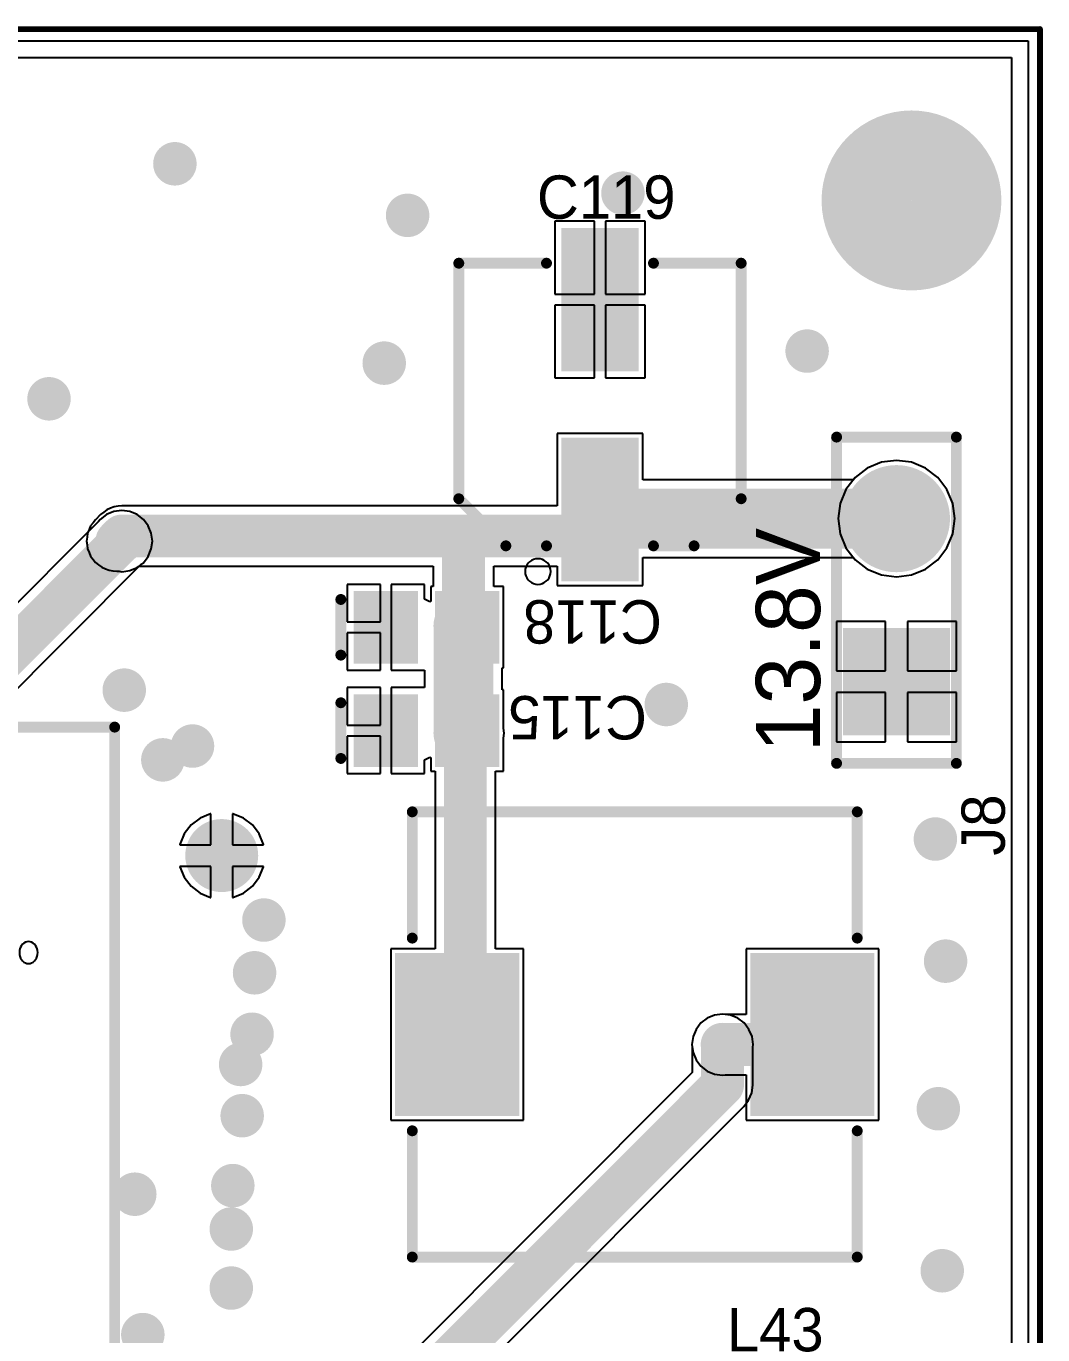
# Model space of a CAD drawing. Header units: millimetres. Extents: x 0 to 7.36, y -3.03 to 0.
# Drawn here: x 6.43 to 7.365, y -1.201 to 0.003 of the extents above; entities that cross this region are included whole.
import ezdxf

# ---------------------------------------------------------------- set-up
doc = ezdxf.new("R2010")
doc.units = ezdxf.units.MM
doc.header["$MEASUREMENT"] = 0
for name, color, linetype in [('BottomLayer', 5, 'Continuous'), ('BottomSolder', 6, 'Continuous'), ('KeepOutLayer', 6, 'Continuous'), ('MultiLayer', 9, 'Continuous'), ('PadHoleLayer', 156, 'Continuous'), ('TopLayer', 1, 'Continuous'), ('TopOverlay', 2, 'Continuous'), ('TopPaste', 8, 'Continuous'), ('TopSolder', 216, 'Continuous'), ('ViaHoleLayer', 16, 'Continuous')]:
    doc.layers.add(name, color=color, linetype=linetype)

# ---------------------------------------------------------------- blocks, each defined once
blk = doc.blocks.new('TRANSF_ICORE_3')
at = {"layer": 'BottomLayer', "const_width": 0.0295}
for points in [[(-0.2904, 0.3937, 1), (-0.2608, 0.3937, 1)], [(0.2608, 0.3937, 1), (0.2904, 0.3937, 1)], [(-0.2904, -0.3937, 1), (-0.2608, -0.3937, 1)], [(0.2608, -0.3937, 1), (0.2904, -0.3937, 1)]]:
    blk.add_lwpolyline(points, format="xyb", close=True, dxfattribs=at)
at = {"layer": 'BottomSolder', "const_width": 0.0335}
for points in [[(-0.2924, 0.3937, 1), (-0.2588, 0.3937, 1)], [(0.2588, 0.3937, 1), (0.2924, 0.3937, 1)], [(-0.2924, -0.3937, 1), (-0.2588, -0.3937, 1)], [(0.2588, -0.3937, 1), (0.2924, -0.3937, 1)]]:
    blk.add_lwpolyline(points, format="xyb", close=True, dxfattribs=at)
at = {"layer": 'MultiLayer', "const_width": 0.0295}
for points in [[(-0.2904, 0.3937, 1), (-0.2608, 0.3937, 1)], [(0.2608, 0.3937, 1), (0.2904, 0.3937, 1)], [(-0.2904, -0.3937, 1), (-0.2608, -0.3937, 1)], [(0.2608, -0.3937, 1), (0.2904, -0.3937, 1)]]:
    blk.add_lwpolyline(points, format="xyb", close=True, dxfattribs=at)
at = {"layer": 'PadHoleLayer', "const_width": 0.0177}
for points in [[(-0.2844, 0.3937, 1), (-0.2667, 0.3937, 1)], [(0.2667, 0.3937, 1), (0.2844, 0.3937, 1)], [(-0.2844, -0.3937, 1), (-0.2667, -0.3937, 1)], [(0.2667, -0.3937, 1), (0.2844, -0.3937, 1)]]:
    blk.add_lwpolyline(points, format="xyb", close=True, dxfattribs=at)
at = {"layer": 'TopLayer', "const_width": 0.0295}
for points in [[(-0.2904, 0.3937, 1), (-0.2608, 0.3937, 1)], [(0.2608, 0.3937, 1), (0.2904, 0.3937, 1)], [(-0.2904, -0.3937, 1), (-0.2608, -0.3937, 1)], [(0.2608, -0.3937, 1), (0.2904, -0.3937, 1)]]:
    blk.add_lwpolyline(points, format="xyb", close=True, dxfattribs=at)
at = {"layer": 'TopOverlay'}
for p, q in [((-0.0046, 0.2528), (-0.0047, 0.251)), ((-0.004, 0.2544), (-0.0046, 0.2528)), ((-0.0032, 0.256), (-0.004, 0.2544)), ((-0.0021, 0.2575), (-0.0032, 0.256)), ((-0.0006, 0.2587), (-0.0021, 0.2575)), ((0.001, 0.2597), (-0.0006, 0.2587)), ((0.0028, 0.2604), (0.001, 0.2597)), ((0.0047, 0.2609), (0.0028, 0.2604)), ((0.0067, 0.261), (0.0047, 0.2609)), ((0.0087, 0.2609), (0.0067, 0.261)), ((0.0106, 0.2604), (0.0087, 0.2609)), ((0.0124, 0.2597), (0.0106, 0.2604)), ((0.014, 0.2587), (0.0124, 0.2597)), ((0.0154, 0.2575), (0.014, 0.2587)), ((0.0166, 0.256), (0.0154, 0.2575)), ((0.0174, 0.2544), (0.0166, 0.256)), ((0.0179, 0.2528), (0.0174, 0.2544)), ((0.0181, 0.251), (0.0179, 0.2528)), ((-0.0047, 0.251), (-0.0046, 0.2493)), ((-0.0046, 0.2493), (-0.004, 0.2476)), ((-0.004, 0.2476), (-0.0032, 0.246)), ((-0.0032, 0.246), (-0.0021, 0.2446)), ((-0.0021, 0.2446), (-0.0006, 0.2433)), ((-0.0006, 0.2433), (0.001, 0.2423)), ((0.001, 0.2423), (0.0028, 0.2416)), ((0.0028, 0.2416), (0.0047, 0.2411)), ((0.0047, 0.2411), (0.0067, 0.241)), ((0.0067, 0.241), (0.0087, 0.2411)), ((0.0087, 0.2411), (0.0106, 0.2416)), ((0.0106, 0.2416), (0.0124, 0.2423)), ((0.0124, 0.2423), (0.014, 0.2433)), ((0.014, 0.2433), (0.0154, 0.2446)), ((0.0154, 0.2446), (0.0166, 0.246)), ((0.0166, 0.246), (0.0174, 0.2476)), ((0.0174, 0.2476), (0.0179, 0.2493)), ((0.0179, 0.2493), (0.0181, 0.251)), ((0.0181, 0.251), (0.0181, 0.251)), ((-0.2271, -0.2037), (-0.228, -0.205)), ((-0.226, -0.2025), (-0.2271, -0.2037)), ((-0.2248, -0.2016), (-0.226, -0.2025)), ((-0.2234, -0.2009), (-0.2248, -0.2016)), ((-0.222, -0.2005), (-0.2234, -0.2009)), ((-0.2205, -0.2004), (-0.222, -0.2005)), ((-0.219, -0.2005), (-0.2205, -0.2004)), ((-0.2175, -0.2009), (-0.219, -0.2005)), ((-0.2161, -0.2016), (-0.2175, -0.2009)), ((-0.2149, -0.2025), (-0.2161, -0.2016)), ((-0.2138, -0.2037), (-0.2149, -0.2025)), ((-0.213, -0.205), (-0.2138, -0.2037)), ((-0.229, -0.208), (-0.2291, -0.2096)), ((-0.2291, -0.2096), (-0.229, -0.2112)), ((-0.2286, -0.2065), (-0.229, -0.208)), ((-0.229, -0.2112), (-0.2286, -0.2128)), ((-0.228, -0.205), (-0.2286, -0.2065)), ((-0.2286, -0.2128), (-0.228, -0.2143)), ((-0.228, -0.2143), (-0.2271, -0.2156)), ((-0.2271, -0.2156), (-0.226, -0.2167)), ((-0.2149, -0.2167), (-0.2138, -0.2156)), ((-0.2138, -0.2156), (-0.213, -0.2143)), ((-0.2123, -0.2065), (-0.213, -0.205)), ((-0.213, -0.2143), (-0.2123, -0.2128)), ((-0.2119, -0.208), (-0.2123, -0.2065)), ((-0.2123, -0.2128), (-0.2119, -0.2112)), ((-0.2118, -0.2096), (-0.2119, -0.208)), ((-0.2119, -0.2112), (-0.2118, -0.2096)), ((-0.2118, -0.2096), (-0.2118, -0.2096)), ((0.1765, -0.2145), (0.1764, -0.2159)), ((0.1764, -0.2159), (0.1765, -0.2174)), ((0.177, -0.213), (0.1765, -0.2145)), ((0.1777, -0.2117), (0.177, -0.213)), ((0.1787, -0.2105), (0.1777, -0.2117)), ((0.18, -0.2094), (0.1787, -0.2105)), ((0.1814, -0.2086), (0.18, -0.2094)), ((0.183, -0.208), (0.1814, -0.2086)), ((0.1847, -0.2076), (0.183, -0.208)), ((0.1864, -0.2075), (0.1847, -0.2076)), ((0.1882, -0.2076), (0.1864, -0.2075)), ((0.1899, -0.208), (0.1882, -0.2076)), ((0.1914, -0.2086), (0.1899, -0.208)), ((0.1929, -0.2094), (0.1914, -0.2086)), ((0.1941, -0.2105), (0.1929, -0.2094)), ((0.1951, -0.2117), (0.1941, -0.2105)), ((0.1959, -0.213), (0.1951, -0.2117)), ((0.1963, -0.2145), (0.1959, -0.213)), ((0.1965, -0.2159), (0.1963, -0.2145)), ((0.1963, -0.2174), (0.1965, -0.2159)), ((0.1965, -0.2159), (0.1965, -0.2159)), ((-0.226, -0.2167), (-0.2248, -0.2177)), ((-0.2248, -0.2177), (-0.2234, -0.2183)), ((-0.2234, -0.2183), (-0.222, -0.2188)), ((-0.222, -0.2188), (-0.2205, -0.2189)), ((-0.2205, -0.2189), (-0.219, -0.2188)), ((-0.219, -0.2188), (-0.2175, -0.2183)), ((-0.2175, -0.2183), (-0.2161, -0.2177)), ((-0.2161, -0.2177), (-0.2149, -0.2167)), ((0.1765, -0.2174), (0.177, -0.2188)), ((0.177, -0.2188), (0.1777, -0.2202)), ((0.1777, -0.2202), (0.1787, -0.2214)), ((0.1787, -0.2214), (0.18, -0.2224)), ((0.18, -0.2224), (0.1814, -0.2233)), ((0.1814, -0.2233), (0.183, -0.2239)), ((0.183, -0.2239), (0.1847, -0.2243)), ((0.1847, -0.2243), (0.1864, -0.2244)), ((0.1864, -0.2244), (0.1882, -0.2243)), ((0.1882, -0.2243), (0.1899, -0.2239)), ((0.1899, -0.2239), (0.1914, -0.2233)), ((0.1914, -0.2233), (0.1929, -0.2224)), ((0.1929, -0.2224), (0.1941, -0.2214)), ((0.1941, -0.2214), (0.1951, -0.2202)), ((0.1951, -0.2202), (0.1959, -0.2188)), ((0.1959, -0.2188), (0.1963, -0.2174))]:
    blk.add_line(p, q, dxfattribs=at)
at = {"layer": 'TopOverlay', "const_width": 0.01}
for points in [[(-0.3937, 0.2952), (0.3937, 0.2952)], [(-0.3937, 0.2952), (-0.3937, -0.2952)], [(0.3937, 0.2952), (0.3937, -0.2952)], [(-0.3937, -0.2952), (0.3937, -0.2952)]]:
    blk.add_lwpolyline(points, dxfattribs=at)
at = {"layer": 'TopOverlay', "const_width": 0.005}
for points in [[(-0.3962, 0.2952, 1), (-0.3912, 0.2952, 1)], [(-0.3962, 0.2952, 1), (-0.3912, 0.2952, 1)], [(0.3912, 0.2952, 1), (0.3962, 0.2952, 1)], [(0.3912, 0.2952, 1), (0.3962, 0.2952, 1)], [(-0.3962, -0.2952, 1), (-0.3912, -0.2952, 1)], [(-0.3962, -0.2952, 1), (-0.3912, -0.2952, 1)], [(0.3912, -0.2952, 1), (0.3962, -0.2952, 1)], [(0.3912, -0.2952, 1), (0.3962, -0.2952, 1)]]:
    blk.add_lwpolyline(points, format="xyb", close=True, dxfattribs=at)
at = {"layer": 'TopSolder', "const_width": 0.0335}
for points in [[(-0.2924, 0.3937, 1), (-0.2588, 0.3937, 1)], [(0.2588, 0.3937, 1), (0.2924, 0.3937, 1)], [(-0.2924, -0.3937, 1), (-0.2588, -0.3937, 1)], [(0.2588, -0.3937, 1), (0.2924, -0.3937, 1)]]:
    blk.add_lwpolyline(points, format="xyb", close=True, dxfattribs=at)
blk = doc.blocks.new('CAPAE_6_6_6_6_5_4_43')
at = {"layer": 'TopLayer'}
for points in [[(-0.155, -0.0315), (-0.031, -0.0315), (-0.155, 0.0315), (-0.031, 0.0315)], [(0.0379, -0.0315), (0.1619, -0.0315), (0.0379, 0.0315), (0.1619, 0.0315)]]:
    blk.add_solid(points, dxfattribs=at)
at = {"layer": 'TopOverlay'}
for p, q in [((-0.1612, 0.0611), (-0.1617, 0.0591)), ((-0.1603, 0.063), (-0.1612, 0.0611)), ((-0.1591, 0.0647), (-0.1603, 0.063)), ((-0.1577, 0.0661), (-0.1591, 0.0647)), ((-0.156, 0.0673), (-0.1577, 0.0661)), ((-0.1541, 0.0682), (-0.156, 0.0673)), ((-0.1522, 0.0687), (-0.1541, 0.0682)), ((-0.1501, 0.0689), (-0.1522, 0.0687)), ((-0.1481, 0.0687), (-0.1501, 0.0689)), ((-0.1461, 0.0682), (-0.1481, 0.0687)), ((-0.1442, 0.0673), (-0.1461, 0.0682)), ((-0.1425, 0.0661), (-0.1442, 0.0673)), ((-0.1411, 0.0647), (-0.1425, 0.0661)), ((-0.1399, 0.063), (-0.1411, 0.0647)), ((-0.139, 0.0611), (-0.1399, 0.063)), ((-0.1385, 0.0591), (-0.139, 0.0611)), ((-0.1617, 0.0591), (-0.1619, 0.0571)), ((-0.1619, 0.0571), (-0.1617, 0.055)), ((-0.1617, 0.055), (-0.1612, 0.053)), ((-0.1612, 0.053), (-0.1603, 0.0512)), ((-0.1603, 0.0512), (-0.1591, 0.0495)), ((-0.1591, 0.0495), (-0.1577, 0.048)), ((-0.1425, 0.048), (-0.1411, 0.0495)), ((-0.1411, 0.0495), (-0.1399, 0.0512)), ((-0.1399, 0.0512), (-0.139, 0.053)), ((-0.139, 0.053), (-0.1385, 0.055)), ((-0.1383, 0.0571), (-0.1385, 0.0591)), ((-0.1385, 0.055), (-0.1383, 0.0571)), ((-0.1383, 0.0571), (-0.1383, 0.0571)), ((-0.1577, 0.048), (-0.156, 0.0468)), ((-0.156, 0.0468), (-0.1541, 0.046)), ((-0.1541, 0.046), (-0.1522, 0.0454)), ((-0.1522, 0.0454), (-0.1501, 0.0453)), ((-0.1501, 0.0453), (-0.1481, 0.0454)), ((-0.1481, 0.0454), (-0.1461, 0.046)), ((-0.1461, 0.046), (-0.1442, 0.0468)), ((-0.1442, 0.0468), (-0.1425, 0.048))]:
    blk.add_line(p, q, dxfattribs=at)
at = {"layer": 'TopOverlay', "const_width": 0.01}
for points in [[(-0.0832, 0.1299), (-0.1265, 0.0866)], [(-0.0832, 0.1299), (0.1334, 0.1299)], [(0.1334, 0.1299), (0.1334, 0.0492)], [(-0.1265, 0.0866), (-0.1265, 0.0492)], [(-0.1265, -0.0492), (-0.1265, -0.0866)], [(0.1334, -0.0492), (0.1334, -0.1299)], [(-0.1265, -0.0866), (-0.0832, -0.1299)], [(-0.0832, -0.1299), (0.1334, -0.1299)]]:
    blk.add_lwpolyline(points, dxfattribs=at)
at = {"layer": 'TopOverlay', "const_width": 0.005}
for points in [[(-0.0857, 0.1299, 1), (-0.0807, 0.1299, 1)], [(-0.0857, 0.1299, 1), (-0.0807, 0.1299, 1)], [(0.1309, 0.1299, 1), (0.1359, 0.1299, 1)], [(0.1309, 0.1299, 1), (0.1359, 0.1299, 1)], [(-0.129, 0.0866, 1), (-0.124, 0.0866, 1)], [(-0.129, 0.0866, 1), (-0.124, 0.0866, 1)], [(-0.129, 0.0492, 1), (-0.124, 0.0492, 1)], [(0.1309, 0.0492, 1), (0.1359, 0.0492, 1)], [(-0.129, -0.0492, 1), (-0.124, -0.0492, 1)], [(0.1309, -0.0492, 1), (0.1359, -0.0492, 1)], [(-0.129, -0.0866, 1), (-0.124, -0.0866, 1)], [(-0.129, -0.0866, 1), (-0.124, -0.0866, 1)], [(-0.0857, -0.1299, 1), (-0.0807, -0.1299, 1)], [(-0.0857, -0.1299, 1), (-0.0807, -0.1299, 1)], [(0.1309, -0.1299, 1), (0.1359, -0.1299, 1)], [(0.1309, -0.1299, 1), (0.1359, -0.1299, 1)]]:
    blk.add_lwpolyline(points, format="xyb", close=True, dxfattribs=at)
at = {"layer": 'TopPaste'}
for points in [[(-0.155, -0.0315), (-0.031, -0.0315), (-0.155, 0.0315), (-0.031, 0.0315)], [(0.0379, -0.0315), (0.1619, -0.0315), (0.0379, 0.0315), (0.1619, 0.0315)]]:
    blk.add_solid(points, dxfattribs=at)
at = {"layer": 'TopSolder'}
for points in [[(-0.159, -0.0355), (-0.027, -0.0355), (-0.159, 0.0355), (-0.027, 0.0355)], [(0.0339, -0.0355), (0.1659, -0.0355), (0.0339, 0.0355), (0.1659, 0.0355)]]:
    blk.add_solid(points, dxfattribs=at)
blk = doc.blocks.new('IND_FERRITE_CORE_44')
at = {"layer": 'TopLayer'}
for points in [[(-0.2165, -0.0709), (-0.1102, -0.0709), (-0.2165, 0.0709), (-0.1102, 0.0709)], [(0.1102, -0.0709), (0.2165, -0.0709), (0.1102, 0.0709), (0.2165, 0.0709)]]:
    blk.add_solid(points, dxfattribs=at)
at = {"layer": 'TopOverlay', "const_width": 0.01}
for points in [[(-0.2047, 0.2047), (-0.2047, 0.0886)], [(0.2047, 0.2047), (-0.2047, 0.2047)], [(0.2047, 0.2047), (0.2047, 0.0886)], [(-0.2047, -0.0886), (-0.2047, -0.2047)], [(0.2047, -0.0886), (0.2047, -0.2047)], [(0.2047, -0.2047), (-0.2047, -0.2047)]]:
    blk.add_lwpolyline(points, dxfattribs=at)
at = {"layer": 'TopOverlay', "const_width": 0.005}
for points in [[(-0.2072, 0.2047, 1), (-0.2022, 0.2047, 1)], [(-0.2072, 0.2047, 1), (-0.2022, 0.2047, 1)], [(0.2022, 0.2047, 1), (0.2072, 0.2047, 1)], [(0.2022, 0.2047, 1), (0.2072, 0.2047, 1)], [(-0.2072, 0.0886, 1), (-0.2022, 0.0886, 1)], [(0.2022, 0.0886, 1), (0.2072, 0.0886, 1)], [(-0.2072, -0.0886, 1), (-0.2022, -0.0886, 1)], [(0.2022, -0.0886, 1), (0.2072, -0.0886, 1)], [(-0.2072, -0.2047, 1), (-0.2022, -0.2047, 1)], [(-0.2072, -0.2047, 1), (-0.2022, -0.2047, 1)], [(0.2022, -0.2047, 1), (0.2072, -0.2047, 1)], [(0.2022, -0.2047, 1), (0.2072, -0.2047, 1)]]:
    blk.add_lwpolyline(points, format="xyb", close=True, dxfattribs=at)
at = {"layer": 'TopPaste'}
for points in [[(-0.2165, -0.0709), (-0.1102, -0.0709), (-0.2165, 0.0709), (-0.1102, 0.0709)], [(0.1102, -0.0709), (0.2165, -0.0709), (0.1102, 0.0709), (0.2165, 0.0709)]]:
    blk.add_solid(points, dxfattribs=at)
at = {"layer": 'TopSolder'}
for points in [[(-0.2205, -0.0749), (-0.1062, -0.0749), (-0.2205, 0.0749), (-0.1062, 0.0749)], [(0.1062, -0.0749), (0.2205, -0.0749), (0.1062, 0.0749), (0.2205, 0.0749)]]:
    blk.add_solid(points, dxfattribs=at)
blk = doc.blocks.new('CAP_0805_123')
at = {"layer": 'TopLayer'}
for points in [[(-0.0551, -0.0295), (-0.0039, -0.0295), (-0.0551, 0.0295), (-0.0039, 0.0295)], [(0.0197, -0.0295), (0.0709, -0.0295), (0.0197, 0.0295), (0.0709, 0.0295)]]:
    blk.add_solid(points, dxfattribs=at)
at = {"layer": 'TopOverlay', "const_width": 0.01}
blk.add_lwpolyline([(-0.0709, -0.0256), (-0.0709, 0.0256)], dxfattribs=at)
at = {"layer": 'TopOverlay', "const_width": 0.005}
for points in [[(-0.0734, 0.0256, 1), (-0.0684, 0.0256, 1)], [(-0.0734, -0.0256, 1), (-0.0684, -0.0256, 1)]]:
    blk.add_lwpolyline(points, format="xyb", close=True, dxfattribs=at)
at = {"layer": 'TopPaste'}
for points in [[(-0.0551, -0.0295), (-0.0039, -0.0295), (-0.0551, 0.0295), (-0.0039, 0.0295)], [(0.0197, -0.0295), (0.0709, -0.0295), (0.0197, 0.0295), (0.0709, 0.0295)]]:
    blk.add_solid(points, dxfattribs=at)
at = {"layer": 'TopSolder'}
for points in [[(-0.0591, -0.0335), (0.0001, -0.0335), (-0.0591, 0.0335), (0.0001, 0.0335)], [(0.0157, -0.0335), (0.0749, -0.0335), (0.0157, 0.0335), (0.0749, 0.0335)]]:
    blk.add_solid(points, dxfattribs=at)
blk = doc.blocks.new('CAP_0805_124')
at = {"layer": 'TopLayer'}
for points in [[(-0.0551, -0.0295), (-0.0039, -0.0295), (-0.0551, 0.0295), (-0.0039, 0.0295)], [(0.0197, -0.0295), (0.0709, -0.0295), (0.0197, 0.0295), (0.0709, 0.0295)]]:
    blk.add_solid(points, dxfattribs=at)
at = {"layer": 'TopOverlay', "const_width": 0.01}
blk.add_lwpolyline([(-0.0709, -0.0256), (-0.0709, 0.0256)], dxfattribs=at)
at = {"layer": 'TopOverlay', "const_width": 0.005}
for points in [[(-0.0734, 0.0256, 1), (-0.0684, 0.0256, 1)], [(-0.0734, -0.0256, 1), (-0.0684, -0.0256, 1)]]:
    blk.add_lwpolyline(points, format="xyb", close=True, dxfattribs=at)
at = {"layer": 'TopPaste'}
for points in [[(-0.0551, -0.0295), (-0.0039, -0.0295), (-0.0551, 0.0295), (-0.0039, 0.0295)], [(0.0197, -0.0295), (0.0709, -0.0295), (0.0197, 0.0295), (0.0709, 0.0295)]]:
    blk.add_solid(points, dxfattribs=at)
at = {"layer": 'TopSolder'}
for points in [[(-0.0591, -0.0335), (0.0001, -0.0335), (-0.0591, 0.0335), (0.0001, 0.0335)], [(0.0157, -0.0335), (0.0749, -0.0335), (0.0157, 0.0335), (0.0749, 0.0335)]]:
    blk.add_solid(points, dxfattribs=at)
blk = doc.blocks.new('1986717_2_190')
at = {"layer": 'BottomLayer', "const_width": 0.0453}
blk.add_lwpolyline([(0.0524, 0, 1), (0.0976, 0, 1)], format="xyb", close=True, dxfattribs=at)
at = {"layer": 'BottomLayer'}
blk.add_solid([(-0.1203, -0.0453), (-0.0297, -0.0453), (-0.1203, 0.0453), (-0.0297, 0.0453)], dxfattribs=at)
at = {"layer": 'BottomSolder', "const_width": 0.0493}
blk.add_lwpolyline([(0.0504, 0, 1), (0.0996, 0, 1)], format="xyb", close=True, dxfattribs=at)
at = {"layer": 'BottomSolder'}
blk.add_solid([(-0.1243, -0.0493), (-0.0257, -0.0493), (-0.1243, 0.0493), (-0.0257, 0.0493)], dxfattribs=at)
at = {"layer": 'MultiLayer', "const_width": 0.0453}
blk.add_lwpolyline([(0.0524, 0, 1), (0.0976, 0, 1)], format="xyb", close=True, dxfattribs=at)
at = {"layer": 'MultiLayer'}
blk.add_solid([(-0.1203, -0.0453), (-0.0297, -0.0453), (-0.1203, 0.0453), (-0.0297, 0.0453)], dxfattribs=at)
at = {"layer": 'PadHoleLayer', "const_width": 0.0256}
for points in [[(-0.0878, 0, 1), (-0.0622, 0, 1)], [(0.0622, 0, 1), (0.0878, 0, 1)]]:
    blk.add_lwpolyline(points, format="xyb", close=True, dxfattribs=at)
at = {"layer": 'TopLayer', "const_width": 0.0453}
blk.add_lwpolyline([(0.0524, 0, 1), (0.0976, 0, 1)], format="xyb", close=True, dxfattribs=at)
at = {"layer": 'TopLayer'}
blk.add_solid([(-0.1203, -0.0453), (-0.0297, -0.0453), (-0.1203, 0.0453), (-0.0297, 0.0453)], dxfattribs=at)
at = {"layer": 'TopOverlay', "const_width": 0.01}
for points in [[(-0.15, 0.0551), (0.15, 0.0551)], [(-0.15, 0.0551), (-0.15, -0.0551)], [(0.15, 0.0551), (0.15, -0.0551)], [(-0.15, -0.0551), (0.15, -0.0551)]]:
    blk.add_lwpolyline(points, dxfattribs=at)
at = {"layer": 'TopOverlay', "const_width": 0.005}
for points in [[(-0.1525, 0.0551, 1), (-0.1475, 0.0551, 1)], [(-0.1525, 0.0551, 1), (-0.1475, 0.0551, 1)], [(0.1475, 0.0551, 1), (0.1525, 0.0551, 1)], [(0.1475, 0.0551, 1), (0.1525, 0.0551, 1)], [(-0.1525, -0.0551, 1), (-0.1475, -0.0551, 1)], [(-0.1525, -0.0551, 1), (-0.1475, -0.0551, 1)], [(0.1475, -0.0551, 1), (0.1525, -0.0551, 1)], [(0.1475, -0.0551, 1), (0.1525, -0.0551, 1)]]:
    blk.add_lwpolyline(points, format="xyb", close=True, dxfattribs=at)
at = {"layer": 'TopSolder', "const_width": 0.0493}
blk.add_lwpolyline([(0.0504, 0, 1), (0.0996, 0, 1)], format="xyb", close=True, dxfattribs=at)
at = {"layer": 'TopSolder'}
blk.add_solid([(-0.1243, -0.0493), (-0.0257, -0.0493), (-0.1243, 0.0493), (-0.0257, 0.0493)], dxfattribs=at)

msp = doc.modelspace()

# ---------------------------------------------------------------- linework, layer by layer
at = {"layer": 'BottomLayer'}
for p, q in [((0.0496, -0.0108), (7.3514, -0.0108)), ((7.3514, -0.0108), (7.3514, -2.9876)), ((7.2303, -0.3965), (7.2164, -0.3983)), ((7.2441, -0.3983), (7.2303, -0.3965)), ((7.2034, -0.4037), (7.1923, -0.4122)), ((7.2164, -0.3983), (7.2034, -0.4037)), ((7.2571, -0.4037), (7.2441, -0.3983)), ((7.2682, -0.4122), (7.2571, -0.4037)), ((7.1923, -0.4122), (7.1838, -0.4233)), ((7.2767, -0.4233), (7.2682, -0.4122)), ((7.1838, -0.4233), (7.1785, -0.4362)), ((7.282, -0.4362), (7.2767, -0.4233)), ((6.5103, -0.4436), (6.5035, -0.4464)), ((6.5176, -0.4426), (6.5103, -0.4436)), ((6.5249, -0.4436), (6.5176, -0.4426)), ((6.5316, -0.4464), (6.5249, -0.4436)), ((7.1785, -0.4362), (7.1766, -0.4501)), ((7.2839, -0.4501), (7.282, -0.4362)), ((6.4962, -0.4528), (6.0732, -0.8758)), ((6.4977, -0.4509), (6.4962, -0.4528)), ((6.5035, -0.4464), (6.4977, -0.4509)), ((6.5375, -0.4509), (6.5316, -0.4464)), ((6.5419, -0.4567), (6.5375, -0.4509)), ((6.5447, -0.4635), (6.5419, -0.4567)), ((7.1766, -0.4501), (7.1785, -0.464)), ((7.282, -0.464), (7.2839, -0.4501)), ((6.5457, -0.4707), (6.5447, -0.4635)), ((7.1785, -0.464), (7.1838, -0.4769)), ((7.2767, -0.4769), (7.282, -0.464)), ((6.5419, -0.4848), (6.5447, -0.478)), ((6.5447, -0.478), (6.5457, -0.4707)), ((7.1838, -0.4769), (7.1923, -0.488)), ((7.2682, -0.488), (7.2767, -0.4769)), ((6.1044, -0.9232), (6.5355, -0.4921)), ((6.5355, -0.4921), (6.5375, -0.4906)), ((6.5375, -0.4906), (6.5419, -0.4848)), ((7.1923, -0.488), (7.2034, -0.4965)), ((7.2571, -0.4965), (7.2682, -0.488)), ((7.2034, -0.4965), (7.2164, -0.5019)), ((7.2164, -0.5019), (7.2303, -0.5037)), ((7.2303, -0.5037), (7.2441, -0.5019)), ((7.2441, -0.5019), (7.2571, -0.4965)), ((7.2203, -0.5448), (7.175, -0.5448)), ((7.175, -0.5448), (7.175, -0.5901)), ((7.2203, -0.5901), (7.2203, -0.5448)), ((7.2855, -0.5448), (7.2403, -0.5448)), ((7.2403, -0.5448), (7.2403, -0.5901)), ((7.2855, -0.5901), (7.2855, -0.5448)), ((7.175, -0.5901), (7.2203, -0.5901)), ((7.2403, -0.5901), (7.2855, -0.5901)), ((7.2203, -0.6101), (7.175, -0.6101)), ((7.175, -0.6101), (7.175, -0.6554)), ((7.2203, -0.6554), (7.2203, -0.6101)), ((7.2855, -0.6101), (7.2403, -0.6101)), ((7.2403, -0.6101), (7.2403, -0.6554)), ((7.2855, -0.6554), (7.2855, -0.6101)), ((7.175, -0.6554), (7.2203, -0.6554)), ((7.2403, -0.6554), (7.2855, -0.6554)), ((6.5992, -0.7214), (6.5896, -0.7254)), ((6.5995, -0.7214), (6.5992, -0.7214)), ((6.5995, -0.7499), (6.5995, -0.7214)), ((6.6198, -0.7214), (6.6195, -0.7214)), ((6.6195, -0.7214), (6.6195, -0.7499)), ((6.6294, -0.7254), (6.6198, -0.7214)), ((6.5813, -0.7317), (6.575, -0.74)), ((6.5896, -0.7254), (6.5813, -0.7317)), ((6.6377, -0.7317), (6.6294, -0.7254)), ((6.644, -0.74), (6.6377, -0.7317)), ((6.575, -0.74), (6.571, -0.7496)), ((6.648, -0.7496), (6.644, -0.74)), ((6.571, -0.7496), (6.5709, -0.7499)), ((6.5709, -0.7499), (6.5995, -0.7499)), ((6.6195, -0.7499), (6.648, -0.7499)), ((6.648, -0.7499), (6.648, -0.7496)), ((6.5995, -0.7699), (6.5709, -0.7699)), ((6.5709, -0.7699), (6.571, -0.7703)), ((6.5995, -0.7985), (6.5995, -0.7699)), ((6.648, -0.7699), (6.6195, -0.7699)), ((6.6195, -0.7699), (6.6195, -0.7985)), ((6.648, -0.7703), (6.648, -0.7699)), ((6.571, -0.7703), (6.575, -0.7799)), ((6.575, -0.7799), (6.5813, -0.7881)), ((6.6377, -0.7881), (6.644, -0.7799)), ((6.644, -0.7799), (6.648, -0.7703)), ((6.5813, -0.7881), (6.5896, -0.7945)), ((6.6294, -0.7945), (6.6377, -0.7881)), ((6.5896, -0.7945), (6.5992, -0.7984)), ((6.5992, -0.7984), (6.5995, -0.7985)), ((6.6195, -0.7985), (6.6198, -0.7984)), ((6.6198, -0.7984), (6.6294, -0.7945)), ((7.0503, -0.9138), (7.0459, -0.9197)), ((7.0562, -0.9094), (7.0503, -0.9138)), ((7.063, -0.9066), (7.0562, -0.9094)), ((7.0702, -0.9056), (7.063, -0.9066)), ((7.0775, -0.9066), (7.0702, -0.9056)), ((7.0843, -0.9094), (7.0775, -0.9066)), ((7.0901, -0.9138), (7.0843, -0.9094)), ((7.0946, -0.9197), (7.0901, -0.9138)), ((7.0431, -0.9264), (7.0421, -0.9337)), ((7.0459, -0.9197), (7.0431, -0.9264)), ((7.0974, -0.9264), (7.0946, -0.9197)), ((7.0983, -0.9337), (7.0974, -0.9264)), ((7.0421, -0.9337), (7.0424, -0.9361)), ((7.0424, -0.9361), (7.0424, -0.9595)), ((7.098, -0.9361), (7.0983, -0.9337)), ((7.098, -0.971), (7.098, -0.9361)), ((7.0424, -0.9595), (6.51, -1.4919)), ((7.0971, -0.9782), (7.098, -0.971)), ((7.0899, -0.9907), (7.0943, -0.9849)), ((7.0943, -0.9849), (7.0971, -0.9782)), ((6.5575, -1.5231), (7.0899, -0.9907))]:
    msp.add_line(p, q, dxfattribs=at)
for points, const_width in [([(7.2047, -0.1575, 1), (7.2835, -0.1575, 1)], 0.0787), ([(6.5564, -0.1238, 1), (6.5764, -0.1238, 1)], 0.02), ([(6.9686, -0.1508, 1), (6.9886, -0.1508, 1)], 0.02), ([(6.7705, -0.1712, 1), (6.7905, -0.1712, 1)], 0.02), ([(7.1381, -0.296, 1), (7.1581, -0.296, 1)], 0.02), ([(6.749, -0.3071, 1), (6.769, -0.3071, 1)], 0.02), ([(6.4406, -0.3399, 1), (6.4606, -0.3399, 1)], 0.02), ([(6.5076, -0.4707, 1), (6.5276, -0.4707, 1)], 0.02), ([(6.5077, -0.4707, 1), (6.5274, -0.4707, 1)], 0.0197), ([(6.5098, -0.6078, 1), (6.5298, -0.6078, 1)], 0.02), ([(7.0085, -0.621, 1), (7.0285, -0.621, 1)], 0.02), ([(6.5726, -0.6592, 1), (6.5926, -0.6592, 1)], 0.02), ([(6.5453, -0.6719, 1), (6.5653, -0.6719, 1)], 0.02), ([(7.2561, -0.7447, 1), (7.2761, -0.7447, 1)], 0.02), ([(6.6383, -0.8192, 1), (6.6583, -0.8192, 1)], 0.02), ([(7.2655, -0.857, 1), (7.2855, -0.857, 1)], 0.02), ([(6.6297, -0.8677, 1), (6.6497, -0.8677, 1)], 0.02), ([(6.6274, -0.9242, 1), (6.6474, -0.9242, 1)], 0.02), ([(7.0602, -0.9337, 1), (7.0802, -0.9337, 1)], 0.02), ([(7.0604, -0.9337, 1), (7.0801, -0.9337, 1)], 0.0197), ([(6.6169, -0.952, 1), (6.6369, -0.952, 1)], 0.02), ([(7.0604, -0.971, 1), (7.0801, -0.971, 1)], 0.0197), ([(7.0604, -0.971, 1), (7.0801, -0.971, 1)], 0.0197), ([(7.2588, -0.9927, 1), (7.2788, -0.9927, 1)], 0.02), ([(6.6183, -0.9991, 1), (6.6383, -0.9991, 1)], 0.02), ([(6.6097, -1.0634, 1), (6.6297, -1.0634, 1)], 0.02), ([(6.5195, -1.0713, 1), (6.5395, -1.0713, 1)], 0.02), ([(6.6083, -1.1033, 1), (6.6283, -1.1033, 1)], 0.02), ([(7.2624, -1.1417, 1), (7.2824, -1.1417, 1)], 0.02), ([(6.6083, -1.1576, 1), (6.6283, -1.1576, 1)], 0.02), ([(6.5269, -1.2004, 1), (6.5469, -1.2004, 1)], 0.02)]:
    msp.add_lwpolyline(points, format="xyb", close=True, dxfattribs=dict(at, const_width=const_width))
at = {"layer": 'BottomLayer', "const_width": 0.0394}
for points in [[(6.0848, -0.9036), (6.5176, -0.4707)], [(7.0702, -0.971), (7.0702, -0.9337)], [(6.5297, -1.5116), (7.0702, -0.971)]]:
    msp.add_lwpolyline(points, dxfattribs=at)
at = {"layer": 'BottomSolder', "const_width": 0.0827}
msp.add_lwpolyline([(7.2027, -0.1575, 1), (7.2855, -0.1575, 1)], format="xyb", close=True, dxfattribs=at)
at = {"layer": 'KeepOutLayer'}
for points, const_width in [([(0, 0), (7.3622, 0)], 0.00551), ([(0, 0), (7.3622, 0)], 0.005), ([(7.3622, -3.0315), (7.3622, 0)], 0.00551), ([(7.3622, -3.0315), (7.3622, 0)], 0.005)]:
    msp.add_lwpolyline(points, dxfattribs=dict(at, const_width=const_width))
for points, const_width in [([(7.3608, 0, 1), (7.3636, 0, 1)], 0.00276), ([(7.3608, 0, 1), (7.3636, 0, 1)], 0.00276), ([(7.361, 0, 1), (7.3635, 0, 1)], 0.0025), ([(7.361, 0, 1), (7.3635, 0, 1)], 0.0025)]:
    msp.add_lwpolyline(points, format="xyb", close=True, dxfattribs=dict(at, const_width=const_width))
at = {"layer": 'MultiLayer'}
for points, const_width in [([(7.2047, -0.1575, 1), (7.2835, -0.1575, 1)], 0.0787), ([(6.5564, -0.1238, 1), (6.5764, -0.1238, 1)], 0.02), ([(6.9686, -0.1508, 1), (6.9886, -0.1508, 1)], 0.02), ([(6.7705, -0.1712, 1), (6.7905, -0.1712, 1)], 0.02), ([(7.1381, -0.296, 1), (7.1581, -0.296, 1)], 0.02), ([(6.749, -0.3071, 1), (6.769, -0.3071, 1)], 0.02), ([(6.4406, -0.3399, 1), (6.4606, -0.3399, 1)], 0.02), ([(6.5076, -0.4707, 1), (6.5276, -0.4707, 1)], 0.02), ([(6.5098, -0.6078, 1), (6.5298, -0.6078, 1)], 0.02), ([(7.0085, -0.621, 1), (7.0285, -0.621, 1)], 0.02), ([(6.5726, -0.6592, 1), (6.5926, -0.6592, 1)], 0.02), ([(6.5453, -0.6719, 1), (6.5653, -0.6719, 1)], 0.02), ([(7.2561, -0.7447, 1), (7.2761, -0.7447, 1)], 0.02), ([(6.6383, -0.8192, 1), (6.6583, -0.8192, 1)], 0.02), ([(7.2655, -0.857, 1), (7.2855, -0.857, 1)], 0.02), ([(6.6297, -0.8677, 1), (6.6497, -0.8677, 1)], 0.02), ([(6.6274, -0.9242, 1), (6.6474, -0.9242, 1)], 0.02), ([(7.0602, -0.9337, 1), (7.0802, -0.9337, 1)], 0.02), ([(6.6169, -0.952, 1), (6.6369, -0.952, 1)], 0.02), ([(7.2588, -0.9927, 1), (7.2788, -0.9927, 1)], 0.02), ([(6.6183, -0.9991, 1), (6.6383, -0.9991, 1)], 0.02), ([(6.6097, -1.0634, 1), (6.6297, -1.0634, 1)], 0.02), ([(6.5195, -1.0713, 1), (6.5395, -1.0713, 1)], 0.02), ([(6.6083, -1.1033, 1), (6.6283, -1.1033, 1)], 0.02), ([(7.2624, -1.1417, 1), (7.2824, -1.1417, 1)], 0.02), ([(6.6083, -1.1576, 1), (6.6283, -1.1576, 1)], 0.02), ([(6.5269, -1.2004, 1), (6.5469, -1.2004, 1)], 0.02)]:
    msp.add_lwpolyline(points, format="xyb", close=True, dxfattribs=dict(at, const_width=const_width))
at = {"layer": 'TopLayer'}
for p, q in [((0.026, -0.026), (7.3362, -0.026)), ((7.3362, -0.026), (7.3362, -3.0055)), ((6.9525, -0.1767), (6.916, -0.1767)), ((6.916, -0.1767), (6.916, -0.2437)), ((6.9525, -0.2437), (6.9525, -0.1767)), ((6.999, -0.1767), (6.9625, -0.1767)), ((6.9625, -0.1767), (6.9625, -0.2437)), ((6.999, -0.2437), (6.999, -0.1767)), ((6.916, -0.2437), (6.9525, -0.2437)), ((6.9625, -0.2437), (6.999, -0.2437)), ((6.9525, -0.2537), (6.916, -0.2537)), ((6.916, -0.2537), (6.916, -0.3207)), ((6.9525, -0.3207), (6.9525, -0.2537)), ((6.999, -0.2537), (6.9625, -0.2537)), ((6.9625, -0.2537), (6.9625, -0.3207)), ((6.999, -0.3207), (6.999, -0.2537)), ((6.916, -0.3207), (6.9525, -0.3207)), ((6.9625, -0.3207), (6.999, -0.3207)), ((6.9969, -0.3717), (6.9182, -0.3717)), ((6.9182, -0.3717), (6.9182, -0.4382)), ((6.9969, -0.4144), (6.9969, -0.3717)), ((7.2303, -0.3965), (7.2164, -0.3983)), ((7.2441, -0.3983), (7.2303, -0.3965)), ((7.2034, -0.4037), (7.1923, -0.4122)), ((7.2164, -0.3983), (7.2034, -0.4037)), ((7.2571, -0.4037), (7.2441, -0.3983)), ((7.2682, -0.4122), (7.2571, -0.4037)), ((7.1907, -0.4144), (6.9969, -0.4144)), ((7.1923, -0.4122), (7.1907, -0.4144)), ((7.2767, -0.4233), (7.2682, -0.4122)), ((7.282, -0.4362), (7.2767, -0.4233)), ((6.5009, -0.4442), (6.4981, -0.4464)), ((6.5038, -0.442), (6.5009, -0.4442)), ((6.5071, -0.4406), (6.5038, -0.442)), ((6.5038, -0.442), (6.5038, -0.442)), ((6.5038, -0.442), (6.5038, -0.442)), ((6.5105, -0.4392), (6.5071, -0.4406)), ((6.5142, -0.4387), (6.5105, -0.4392)), ((6.5105, -0.4392), (6.5105, -0.4392)), ((6.5105, -0.4392), (6.5105, -0.4392)), ((6.5177, -0.4382), (6.5142, -0.4387)), ((6.9182, -0.4382), (6.5177, -0.4382)), ((7.2839, -0.4501), (7.282, -0.4362)), ((6.4889, -0.4568), (6.4875, -0.4602)), ((6.4911, -0.454), (6.4889, -0.4568)), ((6.4889, -0.4568), (6.4889, -0.4568)), ((6.4889, -0.4568), (6.4889, -0.4568)), ((6.4933, -0.4511), (6.4911, -0.454)), ((6.4981, -0.4464), (6.4933, -0.4511)), ((6.4933, -0.4511), (6.4933, -0.4511)), ((6.4933, -0.4511), (6.4933, -0.4511)), ((7.282, -0.464), (7.2839, -0.4501)), ((6.4857, -0.4672), (6.4852, -0.4707)), ((6.4861, -0.4635), (6.4857, -0.4672)), ((6.4875, -0.4602), (6.4861, -0.4635)), ((6.4861, -0.4635), (6.4861, -0.4635)), ((6.4861, -0.4635), (6.4861, -0.4635)), ((7.2767, -0.4769), (7.282, -0.464)), ((6.4852, -0.4707), (6.4852, -0.4707)), ((6.4852, -0.4707), (6.4852, -0.4707)), ((6.4852, -0.4707), (6.4857, -0.4743)), ((6.4857, -0.4743), (6.4861, -0.4779)), ((6.4861, -0.4779), (6.4861, -0.4779)), ((6.4861, -0.4779), (6.4861, -0.4779)), ((6.4861, -0.4779), (6.4875, -0.4813)), ((6.4875, -0.4813), (6.4889, -0.4846)), ((7.2682, -0.488), (7.2767, -0.4769)), ((6.4889, -0.4846), (6.4889, -0.4846)), ((6.4889, -0.4846), (6.4889, -0.4846)), ((6.4889, -0.4846), (6.4912, -0.4876)), ((6.4912, -0.4876), (6.4933, -0.4904)), ((6.4933, -0.4904), (6.4933, -0.4904)), ((6.4933, -0.4904), (6.4933, -0.4904)), ((6.4933, -0.4904), (6.4962, -0.4926)), ((6.4962, -0.4926), (6.4991, -0.4948)), ((6.9969, -0.5115), (6.9969, -0.4858)), ((6.9969, -0.4858), (7.1907, -0.4858)), ((7.1907, -0.4858), (7.1923, -0.488)), ((7.1923, -0.488), (7.2034, -0.4965)), ((7.2571, -0.4965), (7.2682, -0.488)), ((6.4991, -0.4948), (6.4991, -0.4948)), ((6.4991, -0.4948), (6.4991, -0.4948)), ((6.4991, -0.4948), (6.5025, -0.4962)), ((6.5025, -0.4962), (6.5058, -0.4976)), ((6.5058, -0.4976), (6.5058, -0.4976)), ((6.5058, -0.4976), (6.5058, -0.4976)), ((6.5058, -0.4976), (6.5094, -0.4981)), ((6.5094, -0.4981), (6.513, -0.4985)), ((6.513, -0.4985), (6.513, -0.4985)), ((6.513, -0.4985), (6.513, -0.4985)), ((6.513, -0.4985), (6.5152, -0.4985)), ((6.5152, -0.4985), (6.5176, -0.4989)), ((6.5176, -0.4989), (6.5249, -0.4979)), ((6.5249, -0.4979), (6.5316, -0.4951)), ((6.5316, -0.4951), (6.5333, -0.4938)), ((6.5333, -0.4938), (6.8041, -0.4938)), ((6.8041, -0.4938), (6.8041, -0.5126)), ((6.8597, -0.5126), (6.8597, -0.4938)), ((6.8597, -0.4938), (6.9182, -0.4938)), ((6.9182, -0.4938), (6.9182, -0.5115)), ((7.2034, -0.4965), (7.2164, -0.5019)), ((7.2164, -0.5019), (7.2303, -0.5037)), ((7.2303, -0.5037), (7.2441, -0.5019)), ((7.2441, -0.5019), (7.2571, -0.4965)), ((6.7555, -0.5105), (6.7249, -0.5105)), ((6.7249, -0.5105), (6.7249, -0.545)), ((6.7555, -0.545), (6.7555, -0.5105)), ((6.7961, -0.5105), (6.7655, -0.5105)), ((6.7655, -0.5105), (6.7655, -0.55)), ((6.7961, -0.524), (6.7961, -0.5105)), ((6.8041, -0.5126), (6.8018, -0.5126)), ((6.8018, -0.5126), (6.8018, -0.5259)), ((6.8688, -0.5126), (6.8597, -0.5126)), ((6.8688, -0.5874), (6.8688, -0.5126)), ((6.9182, -0.5115), (6.9969, -0.5115)), ((6.8011, -0.5265), (6.7961, -0.524)), ((6.8018, -0.5259), (6.8011, -0.5265)), ((6.7249, -0.545), (6.7555, -0.545)), ((6.7655, -0.55), (6.7655, -0.5895)), ((7.2203, -0.5448), (7.175, -0.5448)), ((7.175, -0.5448), (7.175, -0.5901)), ((7.2203, -0.5901), (7.2203, -0.5448)), ((7.2855, -0.5448), (7.2403, -0.5448)), ((7.2403, -0.5448), (7.2403, -0.5901)), ((7.2855, -0.5901), (7.2855, -0.5448)), ((6.7555, -0.555), (6.7249, -0.555)), ((6.7249, -0.555), (6.7249, -0.5895)), ((6.7555, -0.5895), (6.7555, -0.555)), ((6.7249, -0.5895), (6.7555, -0.5895)), ((6.7655, -0.5895), (6.7961, -0.5895)), ((6.7961, -0.5895), (6.7961, -0.5945)), ((6.8676, -0.6076), (6.8676, -0.5874)), ((6.8676, -0.5874), (6.8688, -0.5874)), ((6.7961, -0.5945), (6.7961, -0.6005)), ((6.7961, -0.6005), (6.7961, -0.6055)), ((7.175, -0.5901), (7.2203, -0.5901)), ((7.2403, -0.5901), (7.2855, -0.5901)), ((6.7555, -0.6055), (6.7249, -0.6055)), ((6.7249, -0.6055), (6.7249, -0.64)), ((6.7555, -0.64), (6.7555, -0.6055)), ((6.7911, -0.6055), (6.7655, -0.6055)), ((6.7655, -0.6055), (6.7655, -0.645)), ((6.7961, -0.6055), (6.7911, -0.6055)), ((6.8688, -0.6076), (6.8676, -0.6076)), ((6.8688, -0.6427), (6.8688, -0.6076)), ((7.2203, -0.6101), (7.175, -0.6101)), ((7.175, -0.6101), (7.175, -0.6554)), ((7.2203, -0.6554), (7.2203, -0.6101)), ((7.2855, -0.6101), (7.2403, -0.6101)), ((7.2403, -0.6101), (7.2403, -0.6554)), ((7.2855, -0.6554), (7.2855, -0.6101)), ((6.7249, -0.64), (6.7555, -0.64)), ((6.7655, -0.645), (6.7655, -0.6845)), ((6.8693, -0.6472), (6.8688, -0.6427)), ((6.8688, -0.6518), (6.8693, -0.6472)), ((6.7555, -0.65), (6.7249, -0.65)), ((6.7249, -0.65), (6.7249, -0.6845)), ((6.7555, -0.6845), (6.7555, -0.65)), ((6.8688, -0.6824), (6.8688, -0.6518)), ((7.175, -0.6554), (7.2203, -0.6554)), ((7.2403, -0.6554), (7.2855, -0.6554)), ((6.7961, -0.672), (6.8011, -0.6695)), ((6.7961, -0.6845), (6.7961, -0.672)), ((6.8011, -0.6695), (6.8018, -0.67)), ((6.8018, -0.67), (6.8018, -0.6824)), ((6.7249, -0.6845), (6.7555, -0.6845)), ((6.7655, -0.6845), (6.7961, -0.6845)), ((6.8018, -0.6824), (6.8058, -0.6824)), ((6.8058, -0.6824), (6.8058, -0.8457)), ((6.8614, -0.8457), (6.8614, -0.6824)), ((6.8614, -0.6824), (6.8688, -0.6824)), ((6.5992, -0.7214), (6.5896, -0.7254)), ((6.5995, -0.7214), (6.5992, -0.7214)), ((6.5995, -0.7499), (6.5995, -0.7214)), ((6.6198, -0.7214), (6.6195, -0.7214)), ((6.6195, -0.7214), (6.6195, -0.7499)), ((6.6294, -0.7254), (6.6198, -0.7214)), ((6.5813, -0.7317), (6.575, -0.74)), ((6.5896, -0.7254), (6.5813, -0.7317)), ((6.6377, -0.7317), (6.6294, -0.7254)), ((6.644, -0.74), (6.6377, -0.7317)), ((6.575, -0.74), (6.571, -0.7496)), ((6.648, -0.7496), (6.644, -0.74)), ((6.571, -0.7496), (6.5709, -0.7499)), ((6.5709, -0.7499), (6.5995, -0.7499)), ((6.6195, -0.7499), (6.648, -0.7499)), ((6.648, -0.7499), (6.648, -0.7496)), ((6.5995, -0.7699), (6.5709, -0.7699)), ((6.5709, -0.7699), (6.571, -0.7703)), ((6.5995, -0.7985), (6.5995, -0.7699)), ((6.648, -0.7699), (6.6195, -0.7699)), ((6.6195, -0.7699), (6.6195, -0.7985)), ((6.648, -0.7703), (6.648, -0.7699)), ((6.571, -0.7703), (6.575, -0.7799)), ((6.575, -0.7799), (6.5813, -0.7881)), ((6.6377, -0.7881), (6.644, -0.7799)), ((6.644, -0.7799), (6.648, -0.7703)), ((6.5813, -0.7881), (6.5896, -0.7945)), ((6.6294, -0.7945), (6.6377, -0.7881)), ((6.5896, -0.7945), (6.5992, -0.7984)), ((6.5992, -0.7984), (6.5995, -0.7985)), ((6.6195, -0.7985), (6.6198, -0.7984)), ((6.6198, -0.7984), (6.6294, -0.7945)), ((6.8058, -0.8457), (6.7651, -0.8457)), ((6.7651, -0.8457), (6.7651, -1.0032)), ((6.8872, -0.8457), (6.8614, -0.8457)), ((6.8872, -1.0032), (6.8872, -0.8457)), ((7.214, -0.8457), (7.0919, -0.8457)), ((7.0919, -0.8457), (7.0919, -0.9059)), ((7.214, -1.0032), (7.214, -0.8457)), ((7.0503, -0.9138), (7.0459, -0.9197)), ((7.0562, -0.9094), (7.0503, -0.9138)), ((7.063, -0.9066), (7.0562, -0.9094)), ((7.0702, -0.9056), (7.063, -0.9066)), ((7.0726, -0.9059), (7.0702, -0.9056)), ((7.0919, -0.9059), (7.0726, -0.9059)), ((7.0431, -0.9264), (7.0421, -0.9337)), ((7.0459, -0.9197), (7.0431, -0.9264)), ((7.0421, -0.9337), (7.0431, -0.941)), ((7.0431, -0.941), (7.0459, -0.9478)), ((7.0459, -0.9478), (7.0503, -0.9536)), ((7.0503, -0.9536), (7.0562, -0.9581)), ((7.0562, -0.9581), (7.063, -0.9609)), ((7.063, -0.9609), (7.0702, -0.9618)), ((7.0702, -0.9618), (7.0726, -0.9615)), ((7.0726, -0.9615), (7.0919, -0.9615)), ((7.0919, -0.9615), (7.0919, -1.0032)), ((6.7651, -1.0032), (6.8872, -1.0032)), ((7.0919, -1.0032), (7.214, -1.0032))]:
    msp.add_line(p, q, dxfattribs=at)
for points, const_width in [([(7.2047, -0.1575, 1), (7.2835, -0.1575, 1)], 0.0787), ([(6.5564, -0.1238, 1), (6.5764, -0.1238, 1)], 0.02), ([(6.9686, -0.1508, 1), (6.9886, -0.1508, 1)], 0.02), ([(6.7705, -0.1712, 1), (6.7905, -0.1712, 1)], 0.02), ([(7.1381, -0.296, 1), (7.1581, -0.296, 1)], 0.02), ([(6.749, -0.3071, 1), (6.769, -0.3071, 1)], 0.02), ([(6.4406, -0.3399, 1), (6.4606, -0.3399, 1)], 0.02), ([(6.9437, -0.4416, 1), (6.9713, -0.4416, 1)], 0.0276), ([(6.9477, -0.4416, 1), (6.9674, -0.4416, 1)], 0.0197), ([(6.9522, -0.4501, 1), (6.9798, -0.4501, 1)], 0.0276), ([(6.9522, -0.4501, 1), (6.9798, -0.4501, 1)], 0.0276), ([(7.2165, -0.4501, 1), (7.244, -0.4501, 1)], 0.0276), ([(6.5032, -0.4707, 1), (6.5228, -0.4707, 1)], 0.0197), ([(6.5032, -0.4707, 1), (6.5228, -0.4707, 1)], 0.0197), ([(6.5076, -0.4707, 1), (6.5276, -0.4707, 1)], 0.02), ([(6.5077, -0.4707, 1), (6.5274, -0.4707, 1)], 0.0197), ([(6.5079, -0.466, 1), (6.5276, -0.466, 1)], 0.0197), ([(6.5079, -0.466, 1), (6.5276, -0.466, 1)], 0.0197), ([(6.822, -0.466, 1), (6.8417, -0.466, 1)], 0.0197), ([(6.822, -0.466, 1), (6.8417, -0.466, 1)], 0.0197), ([(6.822, -0.466, 1), (6.8417, -0.466, 1)], 0.0197), ([(6.9477, -0.466, 1), (6.9674, -0.466, 1)], 0.0197), ([(6.9477, -0.466, 1), (6.9674, -0.466, 1)], 0.0197), ([(6.8181, -0.5487, 1), (6.8456, -0.5487, 1)], 0.0276), ([(6.822, -0.5487, 1), (6.8417, -0.5487, 1)], 0.0197), ([(6.5098, -0.6078, 1), (6.5298, -0.6078, 1)], 0.02), ([(7.0085, -0.621, 1), (7.0285, -0.621, 1)], 0.02), ([(6.8181, -0.6472, 1), (6.8456, -0.6472, 1)], 0.0276), ([(6.8181, -0.6472, 1), (6.8456, -0.6472, 1)], 0.0276), ([(6.8198, -0.6472, 1), (6.8474, -0.6472, 1)], 0.0276), ([(6.8238, -0.6472, 1), (6.8434, -0.6472, 1)], 0.0197), ([(6.5726, -0.6592, 1), (6.5926, -0.6592, 1)], 0.02), ([(6.5453, -0.6719, 1), (6.5653, -0.6719, 1)], 0.02), ([(7.2561, -0.7447, 1), (7.2761, -0.7447, 1)], 0.02), ([(6.6383, -0.8192, 1), (6.6583, -0.8192, 1)], 0.02), ([(7.2655, -0.857, 1), (7.2855, -0.857, 1)], 0.02), ([(6.6297, -0.8677, 1), (6.6497, -0.8677, 1)], 0.02), ([(6.8238, -0.917, 1), (6.8434, -0.917, 1)], 0.0197), ([(6.8238, -0.917, 1), (6.8434, -0.917, 1)], 0.0197), ([(6.6274, -0.9242, 1), (6.6474, -0.9242, 1)], 0.02), ([(6.8163, -0.9244, 1), (6.836, -0.9244, 1)], 0.0197), ([(7.0602, -0.9337, 1), (7.0802, -0.9337, 1)], 0.02), ([(7.0604, -0.9337, 1), (7.0801, -0.9337, 1)], 0.0197), ([(7.1338, -0.9337, 1), (7.1535, -0.9337, 1)], 0.0197), ([(7.1338, -0.9337, 1), (7.1535, -0.9337, 1)], 0.0197), ([(7.1431, -0.9244, 1), (7.1628, -0.9244, 1)], 0.0197), ([(6.6169, -0.952, 1), (6.6369, -0.952, 1)], 0.02), ([(7.2588, -0.9927, 1), (7.2788, -0.9927, 1)], 0.02), ([(6.6183, -0.9991, 1), (6.6383, -0.9991, 1)], 0.02), ([(6.6097, -1.0634, 1), (6.6297, -1.0634, 1)], 0.02), ([(6.5195, -1.0713, 1), (6.5395, -1.0713, 1)], 0.02), ([(6.6083, -1.1033, 1), (6.6283, -1.1033, 1)], 0.02), ([(7.2624, -1.1417, 1), (7.2824, -1.1417, 1)], 0.02), ([(6.6083, -1.1576, 1), (6.6283, -1.1576, 1)], 0.02), ([(6.5269, -1.2004, 1), (6.5469, -1.2004, 1)], 0.02)]:
    msp.add_lwpolyline(points, format="xyb", close=True, dxfattribs=dict(at, const_width=const_width))
for points, const_width in [([(6.9575, -0.4416), (6.966, -0.4501)], 0.0551), ([(6.9575, -0.466), (6.9575, -0.4416)], 0.0394), ([(6.966, -0.4501), (7.2303, -0.4501)], 0.0551), ([(6.513, -0.4707), (6.5177, -0.466)], 0.0394), ([(6.513, -0.4707), (6.5176, -0.4707)], 0.0394), ([(6.5177, -0.466), (6.8319, -0.466)], 0.0394), ([(6.8319, -0.5487), (6.8319, -0.466)], 0.0394), ([(6.8319, -0.466), (6.9575, -0.466)], 0.0394), ([(6.8319, -0.6472), (6.8319, -0.5487)], 0.0551), ([(6.8319, -0.6472), (6.8336, -0.6472)], 0.0551), ([(6.8336, -0.917), (6.8336, -0.6472)], 0.0394), ([(6.8262, -0.9244), (6.8336, -0.917)], 0.0394), ([(7.0702, -0.9337), (7.1437, -0.9337)], 0.0394), ([(7.1437, -0.9337), (7.1529, -0.9244)], 0.0394)]:
    msp.add_lwpolyline(points, dxfattribs=dict(at, const_width=const_width))
at = {"layer": 'TopSolder', "const_width": 0.0827}
msp.add_lwpolyline([(7.2027, -0.1575, 1), (7.2855, -0.1575, 1)], format="xyb", close=True, dxfattribs=at)
at = {"layer": 'ViaHoleLayer'}
for points, const_width in [([(7.2146, -0.1575, 1), (7.2736, -0.1575, 1)], 0.0591), ([(6.5616, -0.1238, 1), (6.5712, -0.1238, 1)], 0.00956), ([(6.9738, -0.1508, 1), (6.9834, -0.1508, 1)], 0.00956), ([(6.7757, -0.1712, 1), (6.7852, -0.1712, 1)], 0.00956), ([(7.1433, -0.296, 1), (7.1529, -0.296, 1)], 0.00956), ([(6.7542, -0.3071, 1), (6.7638, -0.3071, 1)], 0.00956), ([(6.4458, -0.3399, 1), (6.4554, -0.3399, 1)], 0.00956), ([(6.5128, -0.4707, 1), (6.5224, -0.4707, 1)], 0.00956), ([(6.515, -0.6078, 1), (6.5246, -0.6078, 1)], 0.00956), ([(7.0137, -0.621, 1), (7.0233, -0.621, 1)], 0.00956), ([(6.5778, -0.6592, 1), (6.5874, -0.6592, 1)], 0.00956), ([(6.5505, -0.6719, 1), (6.5601, -0.6719, 1)], 0.00956), ([(7.2613, -0.7447, 1), (7.2708, -0.7447, 1)], 0.00956), ([(6.6435, -0.8192, 1), (6.6531, -0.8192, 1)], 0.00956), ([(7.2707, -0.857, 1), (7.2803, -0.857, 1)], 0.00956), ([(6.6349, -0.8677, 1), (6.6445, -0.8677, 1)], 0.00956), ([(6.6326, -0.9242, 1), (6.6422, -0.9242, 1)], 0.00956), ([(7.0654, -0.9337, 1), (7.075, -0.9337, 1)], 0.00956), ([(6.6221, -0.952, 1), (6.6317, -0.952, 1)], 0.00956), ([(7.264, -0.9927, 1), (7.2736, -0.9927, 1)], 0.00956), ([(6.6235, -0.9991, 1), (6.6331, -0.9991, 1)], 0.00956), ([(6.615, -1.0634, 1), (6.6245, -1.0634, 1)], 0.00956), ([(6.5247, -1.0713, 1), (6.5342, -1.0713, 1)], 0.00956), ([(6.6135, -1.1033, 1), (6.6231, -1.1033, 1)], 0.00956), ([(7.2676, -1.1417, 1), (7.2772, -1.1417, 1)], 0.00956), ([(6.6135, -1.1576, 1), (6.6231, -1.1576, 1)], 0.00956), ([(6.5321, -1.2004, 1), (6.5417, -1.2004, 1)], 0.00956)]:
    msp.add_lwpolyline(points, format="xyb", close=True, dxfattribs=dict(at, const_width=const_width))

# ---------------------------------------------------------------- block references
for name, p, rotation in [('CAPAE_6_6_6_6_5_4_43', (6.9575, -0.3486), 90), ('1986717_2_190', (7.2303, -0.5251), 90), ('CAP_0805_123', (6.79, -0.55), 360), ('CAP_0805_124', (6.79, -0.645), 360), ('TRANSF_ICORE_3', (6.2158, -1.0355), 90), ('IND_FERRITE_CORE_44', (6.9895, -0.9244), 180)]:
    msp.add_blockref(name, p, dxfattribs=dict(rotation=rotation))

# ---------------------------------------------------------------- texts
at = {"layer": 'TopOverlay'}
for s, p in [('C119', (6.8995, -0.1744)), ('L43', (7.0743, -1.2158))]:
    msp.add_text(s, height=0.03989, dxfattribs=at).set_placement(p)
for s, height, rotation, p in [('13.8V', 0.05906, 90, (7.16, -0.665)), ('C118', 0.03989, 180, (7.0145, -0.5251)), ('C115', 0.03989, 180, (7.0007, -0.6132)), ('J8', 0.03989, 90, (7.33, -0.76))]:
    msp.add_text(s, height=height, rotation=rotation, dxfattribs=at).set_placement(p)

doc.saveas('drawing.dxf')
